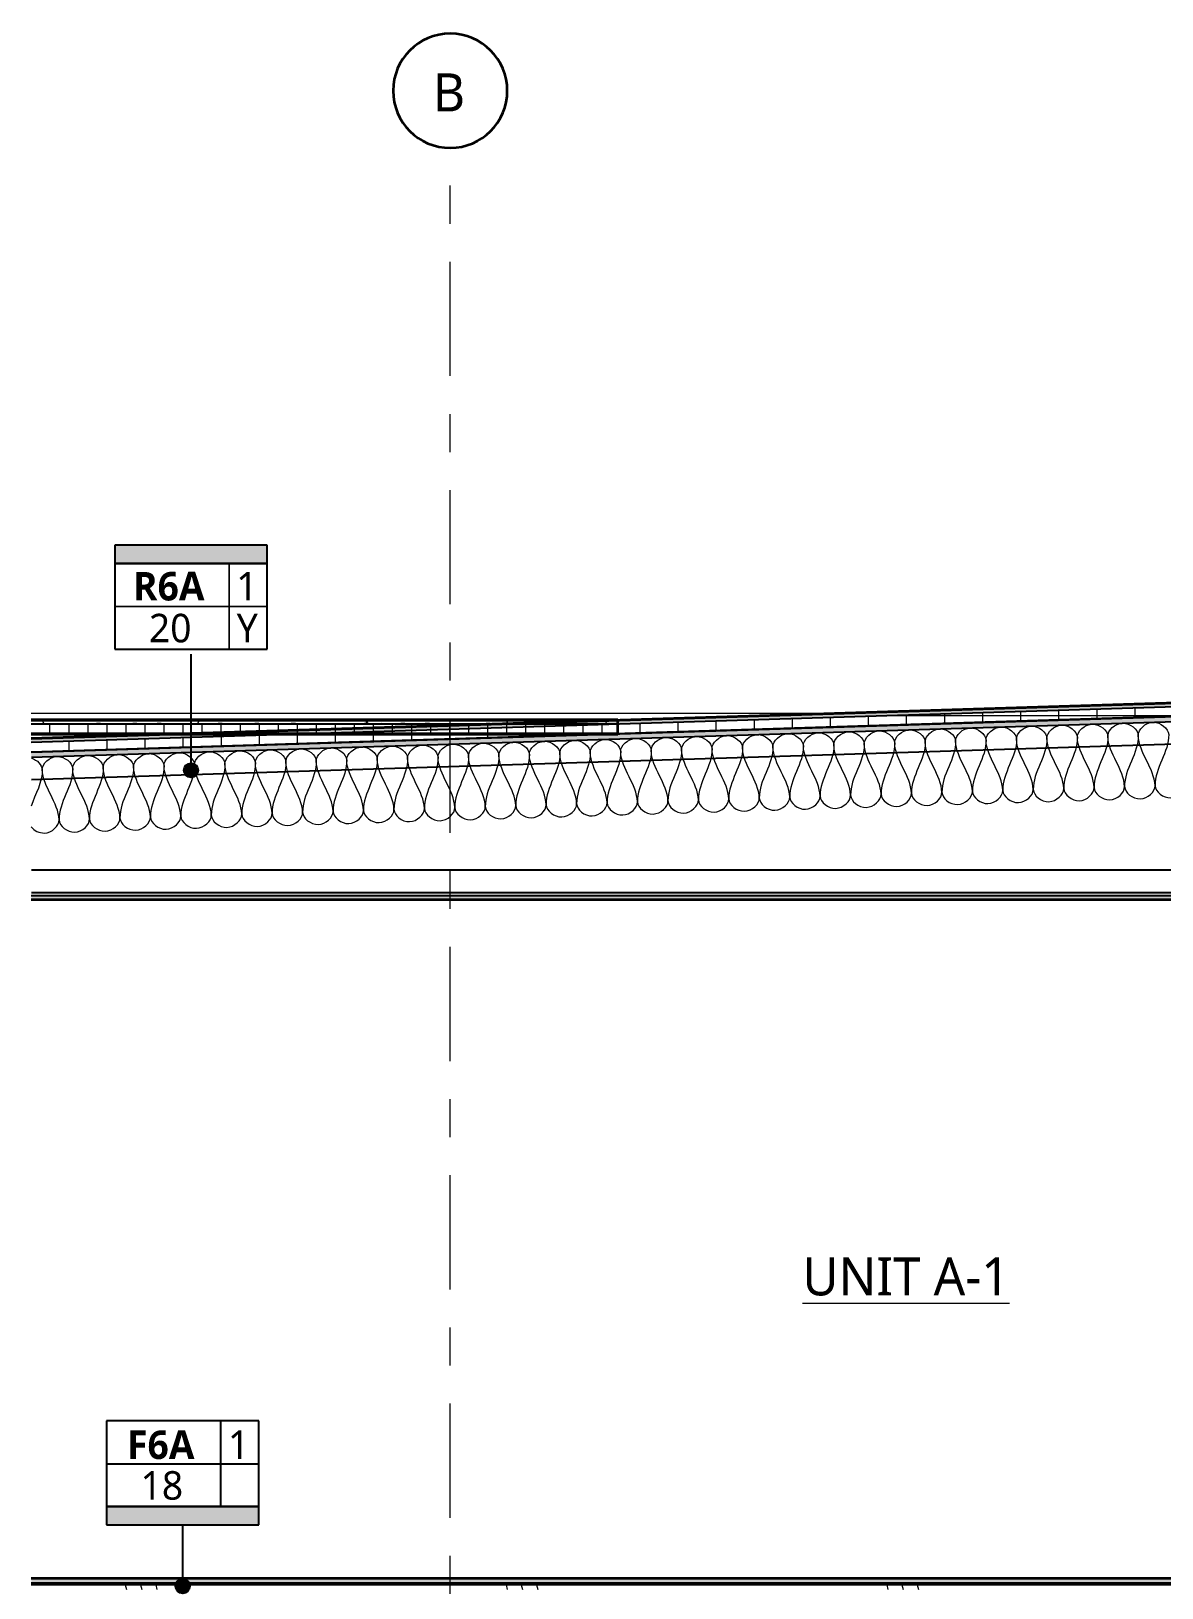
# Model space of a CAD drawing. Header units: inches. Extents: x 6 to 8416, y -388 to 6104.
# Drawn here: x 2720.9 to 2899.1, y 5859 to 6104.4 of the extents above; entities that cross this region are included whole.
import ezdxf

# ---------------------------------------------------------------- set-up
doc = ezdxf.new("R2010")
doc.units = ezdxf.units.IN
doc.header["$MEASUREMENT"] = 0
doc.linetypes.add('Center 3_8_', pattern=[36, 18, -6, 6, -6])
for name, color, linetype, lineweight in [('A-DETL', 90, 'Continuous', 13), ('A-DETL-GENF', 92, 'Continuous', 13), ('A-FLOR', 192, 'Continuous', 18), ('A-FLOR-IDEN', 11, 'Continuous', 25), ('A-FLOR-MCUT', 51, 'Continuous', 25), ('A-FLOR-PATT', 8, 'Continuous', 35), ('A-ROOF', 132, 'Continuous', 18), ('A-ROOF-IDEN', 132, 'Continuous', 25), ('A-ROOF-PATT', 132, 'Continuous', 35), ('A-ROOM', 32, 'Continuous', 13), ('A-ROOM-IDEN', 2, 'Continuous', 35), ('S-GRID', 1, 'Continuous', 13), ('S-GRID-IDEN', 1, 'Continuous', 35)]:
    doc.layers.add(name, color=color, linetype=linetype, lineweight=lineweight)
doc.styles.add('Open Sans_2', font='OpenSans-Regular.ttf', dxfattribs={"height": 6})
doc.styles.add('Open Sans_3', font='OpenSans-Regular.ttf', dxfattribs={"height": 4.5})
doc.styles.add('Open Sans_B', font='OpenSans-Bold.ttf', dxfattribs={"height": 4.5})
pattern_1 = [(0, (2876.843, 3038.5), (0, 6), []), (90, (2876.843, 3038.5), (-6, 4e-16), [])]
pattern_2 = [(0, (2876.843, 3038.5), (7.68, 1.92), [0.6336, -5.126, 0.6336, -5.126, -30.72]), (0, (2876.843, 3038.5), (7.68, 1.92), [-11.52, 0.6336, -10.886, 0.6336, -5.126, -13.44]), (0, (2876.843, 3038.5), (7.68, 1.92), [-28.8, 0.6336, -3.206, 0.6336, -8.966]), (120, (2879.723, 3039.46), (-5.5027688, 5.6910751), [0.6336, -5.126, 0.6336, -5.126, -30.72]), (120, (2879.723, 3039.46), (-5.5027688, 5.6910751), [-11.52, 0.6336, -10.886, 0.6336, -5.126, -13.44]), (120, (2879.723, 3039.46), (-5.5027688, 5.6910751), [-28.8, 0.6336, -3.206, 0.6336, -8.966]), (240, (2880.683, 3043.3), (-2.1772312, -7.6110751), [0.6336, -5.126, 0.6336, -5.126, -30.72]), (240, (2880.683, 3043.3), (-2.1772312, -7.6110751), [-11.52, 0.6336, -10.886, 0.6336, -5.126, -13.44]), (240, (2880.683, 3043.3), (-2.1772312, -7.6110751), [-28.8, 0.6336, -3.206, 0.6336, -8.966])]

# ---------------------------------------------------------------- blocks, each defined once
blk = doc.blocks.new('06 Nominal Cut Lumber-Top-AM - 4_ W-20177404-WALL SECTION - GARAGE')
at = {"layer": 'A-DETL-GENF', "lineweight": 25}
for p, q in [((24.44, 5972.12), (-258.07, 5972.12)), ((-258.07, 5968.62), (24.44, 5968.62))]:
    blk.add_line(p, q, dxfattribs=at)
blk = doc.blocks.new('06 Nominal Cut Lumber-Top-AM - 4_ W-20177361-WALL SECTION - GARAGE')
at = {"layer": 'A-DETL-GENF', "lineweight": 25}
blk.add_line((-258.07, 5986.43), (22.94, 5995.22), dxfattribs=at)
blk = doc.blocks.new('06 Plywood-Roof Sheathing-Section-AM - 3_4_-20177304-WALL SECTION - GARAGE')
at = {"layer": 'A-DETL-GENF'}
h = blk.add_hatch(dxfattribs=at)
h.set_pattern_fill('FP_9', color=256, style=0, pattern_type=2)
h.set_pattern_definition([(1.79, (-262.408, 5989.4), (-0.062473, 1.999024), [2, 0, 0, 0]), (1.79, (-262.408, 5989.4), (-0.062473, 1.999024), [-2, 0, 0, 0, 0]), (285.826, (-261.061, 5989.842), (2.1863683, -5.9346992), [0.412, -7.834]), (285.826, (-261.141, 5989.84), (2.1863683, -5.9346992), [0.412, -7.834]), (285.826, (-261.221, 5989.837), (2.1863683, -5.9346992), [0.412, -7.834]), (285.826, (-262.273, 5990.205), (2.1863683, -5.9346992), [0.412, -7.834]), (285.826, (-262.353, 5990.202), (2.1863683, -5.9346992), [0.412, -7.834]), (285.826, (-262.433, 5990.2), (2.1863683, -5.9346992), [0.412, -7.834]), (285.826, (-261.686, 5990.623), (2.1863683, -5.9346992), [0.412, -7.834]), (285.826, (-261.766, 5990.621), (2.1863683, -5.9346992), [0.412, -7.834]), (285.826, (-261.846, 5990.618), (2.1863683, -5.9346992), [0.412, -7.834]), (285.826, (-261.099, 5991.042), (2.1863683, -5.9346992), [0.412, -7.834]), (285.826, (-261.179, 5991.039), (2.1863683, -5.9346992), [0.412, -7.834]), (285.826, (-261.259, 5991.037), (2.1863683, -5.9346992), [0.412, -7.834]), (285.826, (-262.311, 5991.404), (2.1863683, -5.9346992), [0.412, -7.834]), (285.826, (-262.391, 5991.402), (2.1863683, -5.9346992), [0.412, -7.834]), (285.826, (-262.471, 5991.399), (2.1863683, -5.9346992), [0.412, -7.834]), (1.79, (-262.414, 5989.6), (-0.062473, 1.999024), [2, 0, 0, 0]), (1.79, (-262.414, 5989.6), (-0.062473, 1.999024), [-2, 0, 0, 0, 0]), (1.79, (-262.421, 5989.8), (-0.062473, 1.999024), [2, 0, 0, 0]), (1.79, (-262.421, 5989.8), (-0.062473, 1.999024), [-2, 0, 0, 0, 0]), (1.79, (-262.427, 5990), (-0.062473, 1.999024), [2, 0, 0, 0]), (1.79, (-262.427, 5990), (-0.062473, 1.999024), [-2, 0, 0, 0, 0]), (1.79, (-262.433, 5990.2), (-0.062473, 1.999024), [2, 0, 0, 0]), (1.79, (-262.433, 5990.2), (-0.062473, 1.999024), [-2, 0, 0, 0, 0]), (1.79, (-262.439, 5990.399), (-0.062473, 1.999024), [2, 0, 0, 0]), (1.79, (-262.439, 5990.399), (-0.062473, 1.999024), [-2, 0, 0, 0, 0]), (1.79, (-262.446, 5990.599), (-0.062473, 1.999024), [2, 0, 0, 0]), (1.79, (-262.446, 5990.599), (-0.062473, 1.999024), [-2, 0, 0, 0, 0]), (1.79, (-262.452, 5990.799), (-0.062473, 1.999024), [2, 0, 0, 0]), (1.79, (-262.452, 5990.799), (-0.062473, 1.999024), [-2, 0, 0, 0, 0]), (1.79, (-262.458, 5990.999), (-0.062473, 1.999024), [2, 0, 0, 0]), (1.79, (-262.458, 5990.999), (-0.062473, 1.999024), [-2, 0, 0, 0, 0]), (1.79, (-262.464, 5991.199), (-0.062473, 1.999024), [2, 0, 0, 0]), (1.79, (-262.464, 5991.199), (-0.062473, 1.999024), [-2, 0, 0, 0, 0])])
h.paths.add_polyline_path([(-258.07, 5989.94), (24.44, 5998.76), (24.42, 5999.51), (-258.07, 5990.69)])
at = {"layer": 'A-DETL-GENF', "lineweight": 25}
for p, q in [((24.42, 5999.51), (-258.07, 5990.69)), ((-258.07, 5989.94), (24.44, 5998.76)), ((24.42, 5999.51), (24.44, 5998.76))]:
    blk.add_line(p, q, dxfattribs=at)
blk = doc.blocks.new('Grid - AN Grid Head-AM-799031-WALL SECTION - GARAGE')
at = {"layer": 'S-GRID-IDEN'}
for start, end in [(360, 180), (180, 360)]:
    blk.add_arc((-25.06, 6095.01), 9, start, end, dxfattribs=at)
blk = doc.blocks.new('ASM TAG - Roof-AM - Assembly-1637883-WALL SECTION - GARAGE')
at = {"layer": 'A-ROOF-IDEN', "lineweight": 13}
blk.add_hatch(color=256, dxfattribs=at).paths.add_polyline_path([(-220.91, 6023.4), (-220.91, 6020.48), (-244.91, 6020.48), (-244.91, 6023.4)])
blk.add_hatch(color=256, dxfattribs=at).paths.add_polyline_path([(-220.91, 6023.4), (-220.91, 6020.48), (-244.91, 6020.48), (-244.91, 6023.4)])
at = {"layer": 'A-ROOF-IDEN'}
for p, q in [((-220.91, 6023.4), (-244.91, 6023.4)), ((-244.91, 6023.4), (-244.91, 6020.48)), ((-220.91, 6023.4), (-244.91, 6023.4)), ((-244.91, 6023.4), (-244.91, 6020.48)), ((-220.91, 6020.48), (-220.91, 6023.4)), ((-220.91, 6020.48), (-220.91, 6023.4)), ((-244.91, 6020.48), (-220.91, 6020.48)), ((-244.91, 6020.48), (-220.91, 6020.48)), ((-226.91, 6020.48), (-244.91, 6020.48)), ((-244.91, 6020.48), (-244.91, 6013.73)), ((-244.91, 6020.48), (-244.91, 6006.98)), ((-220.91, 6020.48), (-226.91, 6020.48)), ((-220.91, 6013.73), (-220.91, 6020.48)), ((-220.91, 6006.98), (-220.91, 6020.48)), ((-244.91, 6013.73), (-244.91, 6006.98)), ((-220.91, 6006.98), (-220.91, 6013.73)), ((-244.91, 6006.98), (-226.91, 6006.98)), ((-244.91, 6006.98), (-220.91, 6006.98)), ((-226.91, 6006.98), (-220.91, 6006.98))]:
    blk.add_line(p, q, dxfattribs=at)
at = {"layer": 'A-ROOF-IDEN', "lineweight": 13}
for p, q in [((-226.91, 6013.73), (-226.91, 6020.48)), ((-226.91, 6020.48), (-226.91, 6013.73)), ((-226.91, 6006.98), (-226.91, 6020.48)), ((-244.91, 6013.73), (-226.91, 6013.73)), ((-226.91, 6013.73), (-244.91, 6013.73)), ((-244.91, 6013.73), (-220.91, 6013.73)), ((-226.91, 6006.98), (-226.91, 6013.73)), ((-226.91, 6013.73), (-220.91, 6013.73)), ((-220.91, 6013.73), (-226.91, 6013.73)), ((-226.91, 6013.73), (-226.91, 6006.98))]:
    blk.add_line(p, q, dxfattribs=at)
blk = doc.blocks.new('ASM TAG - Floor-AM - Assembly-1637575-WALL SECTION - GARAGE')
at = {"layer": 'A-FLOR-IDEN', "lineweight": 13}
blk.add_hatch(color=256, dxfattribs=at).paths.add_polyline_path([(-222.22, 5871.83), (-222.22, 5868.92), (-246.22, 5868.92), (-246.22, 5871.83)])
at = {"layer": 'A-FLOR-IDEN'}
for p, q in [((-228.22, 5885.33), (-246.22, 5885.33)), ((-246.22, 5885.33), (-246.22, 5878.58)), ((-246.22, 5885.33), (-246.22, 5871.83)), ((-222.22, 5885.33), (-246.22, 5885.33)), ((-222.22, 5885.33), (-228.22, 5885.33)), ((-228.22, 5871.83), (-228.22, 5885.33)), ((-222.22, 5878.58), (-222.22, 5885.33)), ((-222.22, 5871.83), (-222.22, 5885.33)), ((-246.22, 5878.58), (-246.22, 5871.83)), ((-246.22, 5878.58), (-222.22, 5878.58)), ((-222.22, 5871.83), (-222.22, 5878.58)), ((-222.22, 5871.83), (-246.22, 5871.83)), ((-246.22, 5871.83), (-246.22, 5868.92)), ((-246.22, 5871.83), (-228.22, 5871.83)), ((-246.22, 5871.83), (-222.22, 5871.83)), ((-228.22, 5871.83), (-222.22, 5871.83)), ((-222.22, 5868.92), (-222.22, 5871.83)), ((-246.22, 5868.92), (-222.22, 5868.92))]:
    blk.add_line(p, q, dxfattribs=at)
at = {"layer": 'A-FLOR-IDEN', "lineweight": 13}
for p, q in [((-228.22, 5878.58), (-228.22, 5885.33)), ((-228.22, 5885.33), (-228.22, 5878.58)), ((-246.22, 5878.58), (-228.22, 5878.58)), ((-228.22, 5878.58), (-246.22, 5878.58)), ((-228.22, 5871.83), (-228.22, 5878.58)), ((-228.22, 5878.58), (-222.22, 5878.58)), ((-222.22, 5878.58), (-228.22, 5878.58)), ((-228.22, 5878.58), (-228.22, 5871.83))]:
    blk.add_line(p, q, dxfattribs=at)

msp = doc.modelspace()

# ---------------------------------------------------------------- hatches: boundary and pattern name
at = {"layer": 'A-FLOR-IDEN'}
h = msp.add_hatch(color=256, dxfattribs=at)
edge = h.paths.add_edge_path()
edge.add_arc((2744.75514259, 5859.26562966), 1.125, 0, 360)
at = {"layer": 'A-FLOR-PATT', "lineweight": 13}
h = msp.add_hatch(dxfattribs=at)
h.set_pattern_fill('FP_35', color=256, style=0, pattern_type=2)
h.set_pattern_definition([(50, (2876.843, 3038.5), (6.885997, -0.602097), [0.72, -7.92]), (355, (2876.843, 3038.5), (-1.331756, 7.220547), [0.576, -6.336]), (100.451, (2877.417, 3038.45), (5.553629, 6.618191), [0.61191, -6.731]), (46.184, (2876.843, 3040.42), (10.245642, -1.588925), [1.08, -11.88]), (96.636, (2877.697, 3040.288), (8.97244, 9.35152), [0.91786, -10.096]), (351.184, (2876.843, 3040.42), (8.9732, 9.35123), [0.864, -9.504]), (21, (2877.803, 3039.94), (5.730726, -3.865003), [0.72, -7.92]), (326, (2877.803, 3039.94), (2.33581, 6.96088), [0.576, -6.336]), (71.451, (2878.281, 3039.618), (8.065876, 3.095948), [0.61191, -6.731]), (37.5, (2876.843, 3038.5), (0.116866, 3.1954784), [0.06336, -6.196, 0.06336, -6.369, -6.36]), (37.5, (2876.843, 3038.5), (0.116866, 3.1954784), [-12.691, 0.06336, -6.297]), (7.5, (2876.843, 3038.5), (2.52543, 3.7860247), [0.06336, -3.604, 0.06336, -6.052, -2.424]), (7.5, (2876.843, 3038.5), (2.52543, 3.7860247), [-9.782, 0.06336, -2.361]), (327.5, (2874.703, 3038.5), (5.1243685, -0.2161763), [0.06336, -2.337, 0.06336, -7.425, -9.936]), (327.5, (2874.703, 3038.5), (5.1243685, -0.2161763), [-9.888, 0.06336, -9.873]), (317.5, (2873.743, 3038.5), (5.598326, 0.96141), [0.06336, -3.057, 0.06336, -4.909, -7.056]), (317.5, (2873.743, 3038.5), (5.598326, 0.96141), [-8.093, 0.06336, -6.993])])
h.paths.add_polyline_path([(2964.04621903, 5859.75), (3003.41421903, 5859.75), (3003.41421903, 5860.5), (2720.90221903, 5860.5), (2720.90221903, 5859.75), (2882.99821903, 5859.75)])
h = msp.add_hatch(dxfattribs=at)
h.set_pattern_fill('FP_36', color=256, style=0, pattern_type=2)
h.set_pattern_definition(pattern_1)
h.paths.add_polyline_path([(2964.04621903, 5859.5), (3003.41421903, 5859.5), (3003.41421903, 5859.75), (2720.90221903, 5859.75), (2720.90221903, 5859.5), (2882.99821903, 5859.5)])
h = msp.add_hatch(dxfattribs=at)
h.set_pattern_fill('FP_37', color=256, style=0, pattern_type=2)
h.set_pattern_definition([(0, (2876.84, 3038.5), (0, 60), [60, 0, 0, 0]), (284.036, (2917.643, 3050.5), (59.99915, -180.000494), [12.369, -235.017]), (284.036, (2915.243, 3050.5), (59.99915, -180.000494), [12.369, -235.017]), (284.036, (2912.843, 3050.5), (59.99915, -180.000494), [12.369, -235.017]), (284.036, (2881.643, 3062.5), (59.99915, -180.000494), [12.369, -235.017]), (284.036, (2879.243, 3062.5), (59.99915, -180.000494), [12.369, -235.017]), (284.036, (2876.843, 3062.5), (59.99915, -180.000494), [12.369, -235.017]), (284.036, (2899.643, 3074.5), (59.99915, -180.000494), [12.369, -235.017]), (284.036, (2897.243, 3074.5), (59.99915, -180.000494), [12.369, -235.017]), (284.036, (2894.843, 3074.5), (59.99915, -180.000494), [12.369, -235.017]), (284.036, (2917.643, 3086.5), (59.99915, -180.000494), [12.369, -235.017]), (284.036, (2915.243, 3086.5), (59.99915, -180.000494), [12.369, -235.017]), (284.036, (2912.843, 3086.5), (59.99915, -180.000494), [12.369, -235.017]), (284.036, (2881.643, 3098.5), (59.99915, -180.000494), [12.369, -235.017]), (284.036, (2879.243, 3098.5), (59.99915, -180.000494), [12.369, -235.017]), (284.036, (2876.843, 3098.5), (59.99915, -180.000494), [12.369, -235.017]), (0, (2876.84, 3044.5), (0, 60), [60, 0, 0, 0]), (0, (2876.84, 3050.5), (0, 60), [60, 0, 0, 0]), (0, (2876.84, 3056.5), (0, 60), [60, 0, 0, 0]), (0, (2876.84, 3062.5), (0, 60), [60, 0, 0, 0]), (0, (2876.84, 3068.5), (0, 60), [60, 0, 0, 0]), (0, (2876.84, 3074.5), (0, 60), [60, 0, 0, 0]), (0, (2876.84, 3080.5), (0, 60), [60, 0, 0, 0]), (0, (2876.84, 3086.5), (0, 60), [60, 0, 0, 0]), (0, (2876.84, 3092.5), (0, 60), [60, 0, 0, 0])])
h.paths.add_polyline_path([(3008.91421903, 5858.75), (3008.91421903, 5859.5), (2720.90221903, 5859.5), (2720.90221903, 5858.75), (3004.57021903, 5858.75)])
at = {"layer": 'A-ROOF-IDEN'}
h = msp.add_hatch(color=256, dxfattribs=at)
edge = h.paths.add_edge_path()
edge.add_arc((2746.06764259, 5987.89421672), 1.125, 0, 360)
at = {"layer": 'A-ROOF-PATT'}
for points in [[(2720.90221903, 5992.77104835), (3002.16421903, 6001.56048585), (3002.16421903, 6001.68554687), (2720.90221903, 5992.89182059)], [(2720.90221903, 5995.71747929), (2813.34036138, 5995.71747929), (2813.34036138, 5995.84254031), (2720.90221903, 5995.84254031)]]:
    msp.add_hatch(color=256, dxfattribs=at).paths.add_polyline_path(points)
at = {"layer": 'A-ROOF-PATT', "lineweight": 13}
h = msp.add_hatch(dxfattribs=at)
h.set_pattern_fill('FP_39', color=256, style=0, pattern_type=2)
h.set_pattern_definition(pattern_2)
h.paths.add_polyline_path([(2720.90221903, 5992.27080427), (3002.78921903, 6001.07977302), (3002.78921903, 6001.5800171), (2720.90221903, 5992.77104835), (2720.90221903, 5992.28795943)])
h = msp.add_hatch(dxfattribs=at)
h.set_pattern_fill('FP_36', color=256, style=0, pattern_type=2)
h.set_pattern_definition(pattern_1)
h.paths.add_polyline_path([(2720.90221903, 5990.77007203), (3003.41421903, 5999.59857203), (3003.41421903, 6001.09930427), (2720.90221903, 5992.27080427), (2720.90221903, 5990.82142728)])
h = msp.add_hatch(dxfattribs=at)
h.set_pattern_fill('FP_39', color=256, style=0, pattern_type=2)
h.set_pattern_definition(pattern_2)
h.paths.add_polyline_path([(2813.34036138, 5995.21723521), (2813.34036138, 5995.71747929), (2720.90221903, 5995.71747929), (2720.90221903, 5995.21723521)])
h = msp.add_hatch(dxfattribs=at)
h.set_pattern_fill('FP_40', color=256, style=0, pattern_type=2)
h.set_pattern_definition([(0, (2876.843, 3038.5), (0, 3), []), (90, (2876.843, 3038.5), (-3, 2e-16), [])])
h.paths.add_polyline_path([(2720.90221903, 5993.71650297), (2813.34036138, 5993.71650297), (2813.34036138, 5995.21723521), (2720.90221903, 5995.21723521)])
h = msp.add_hatch(dxfattribs=at)
h.set_pattern_fill('FP_39', color=256, style=0, pattern_type=2)
h.set_pattern_definition(pattern_2)
h.paths.add_polyline_path([(2964.04621903, 5967.5), (3002.16421903, 5967.5), (3002.16421903, 5968.125), (2720.90221903, 5968.125), (2720.90221903, 5967.5), (2882.99821903, 5967.5)])

# ---------------------------------------------------------------- linework, layer by layer
at = {"layer": 'A-DETL'}
for points in [[(2885.74665987, 5993.08607297), (2885.71721146, 5994.02842199), (2888.04999825, 5996.21673565), (2890.51486943, 5994.1783488), (2890.54431784, 5993.23599978)], [(2890.54431784, 5993.23599978), (2890.51486943, 5994.1783488), (2892.84765622, 5996.36666246), (2895.31252739, 5994.32827561), (2895.3419758, 5993.38592659)], [(2895.3419758, 5993.38592659), (2895.31252739, 5994.32827561), (2897.64531418, 5996.51658928), (2900.11018536, 5994.47820242), (2900.13963377, 5993.5358534)], [(2808.98413243, 5990.68724398), (2808.95468402, 5991.62959301), (2811.28747081, 5993.81790667), (2813.75234199, 5991.77951982), (2813.78179039, 5990.83717079)], [(2813.78179039, 5990.83717079), (2813.75234199, 5991.77951982), (2816.08512877, 5993.96783348), (2818.54999995, 5991.92944663), (2818.57944836, 5990.98709761)], [(2818.57944836, 5990.98709761), (2818.54999995, 5991.92944663), (2820.88278674, 5994.11776029), (2823.34765792, 5992.07937344), (2823.37710632, 5991.13702442)], [(2823.37710632, 5991.13702442), (2823.34765792, 5992.07937344), (2825.6804447, 5994.26768711), (2828.14531588, 5992.22930025), (2828.17476429, 5991.28695123)], [(2828.17476429, 5991.28695123), (2828.14531588, 5992.22930025), (2830.47810267, 5994.41761392), (2832.94297385, 5992.37922706), (2832.97242225, 5991.43687804)], [(2832.97242225, 5991.43687804), (2832.94297385, 5992.37922706), (2835.27576063, 5994.56754073), (2837.74063181, 5992.52915387), (2837.77008022, 5991.58680485)], [(2837.77008022, 5991.58680485), (2837.74063181, 5992.52915387), (2840.0734186, 5994.71746754), (2842.53828978, 5992.67908069), (2842.56773818, 5991.73673166)], [(2842.56773818, 5991.73673166), (2842.53828978, 5992.67908069), (2844.87107656, 5994.86739435), (2847.33594774, 5992.8290075), (2847.36539615, 5991.88665847)], [(2847.36539615, 5991.88665847), (2847.33594774, 5992.8290075), (2849.66873453, 5995.01732116), (2852.13360571, 5992.97893431), (2852.16305411, 5992.03658529)], [(2852.16305411, 5992.03658529), (2852.13360571, 5992.97893431), (2854.46639249, 5995.16724797), (2856.93126367, 5993.12886112), (2856.96071208, 5992.1865121)], [(2856.96071208, 5992.1865121), (2856.93126367, 5993.12886112), (2859.26405046, 5995.31717478), (2861.72892164, 5993.27878793), (2861.75837005, 5992.33643891)], [(2861.75837005, 5992.33643891), (2861.72892164, 5993.27878793), (2864.06170843, 5995.4671016), (2866.5265796, 5993.42871474), (2866.55602801, 5992.48636572)], [(2866.55602801, 5992.48636572), (2866.5265796, 5993.42871474), (2868.85936639, 5995.61702841), (2871.32423757, 5993.57864155), (2871.35368598, 5992.63629253)], [(2871.35368598, 5992.63629253), (2871.32423757, 5993.57864155), (2873.65702436, 5995.76695522), (2876.12189553, 5993.72856837), (2876.15134394, 5992.78621934)], [(2876.15134394, 5992.78621934), (2876.23720006, 5990.03882343), (2873.91653685, 5987.46255524), (2874.00239298, 5984.71515933)], [(2876.15134394, 5992.78621934), (2876.12189553, 5993.72856837), (2878.45468232, 5995.91688203), (2880.9195535, 5993.87849518), (2880.94900191, 5992.93614615)], [(2878.80005094, 5984.86508614), (2878.71419482, 5987.61248205), (2876.23720006, 5990.03882343), (2876.15134394, 5992.78621934)], [(2880.94900191, 5992.93614615), (2881.03485803, 5990.18875025), (2878.71419482, 5987.61248205), (2878.80005094, 5984.86508614)], [(2880.94900191, 5992.93614615), (2880.9195535, 5993.87849518), (2883.25234029, 5996.06680884), (2885.71721146, 5994.02842199), (2885.74665987, 5993.08607297)], [(2883.59770891, 5985.01501295), (2883.51185279, 5987.76240886), (2881.03485803, 5990.18875025), (2880.94900191, 5992.93614615)], [(2885.74665987, 5993.08607297), (2885.83251599, 5990.33867706), (2883.51185279, 5987.76240886), (2883.59770891, 5985.01501295)], [(2888.39536687, 5985.16493976), (2888.30951075, 5987.91233567), (2885.83251599, 5990.33867706), (2885.74665987, 5993.08607297)], [(2890.54431784, 5993.23599978), (2890.63017396, 5990.48860387), (2888.30951075, 5987.91233567), (2888.39536687, 5985.16493976)], [(2893.19302484, 5985.31486657), (2893.10716872, 5988.06226248), (2890.63017396, 5990.48860387), (2890.54431784, 5993.23599978)], [(2895.3419758, 5993.38592659), (2895.42783192, 5990.63853068), (2893.10716872, 5988.06226248), (2893.19302484, 5985.31486657)], [(2897.9906828, 5985.46479339), (2897.90482668, 5988.21218929), (2895.42783192, 5990.63853068), (2895.3419758, 5993.38592659)], [(2900.13963377, 5993.5358534), (2900.22548989, 5990.78845749), (2897.90482668, 5988.21218929), (2897.9906828, 5985.46479339)], [(2727.42394702, 5988.13848819), (2727.39449861, 5989.08083721), (2729.7272854, 5991.26915088), (2732.19215658, 5989.23076402), (2732.22160498, 5988.288415)], [(2732.22160498, 5988.288415), (2732.19215658, 5989.23076402), (2734.52494336, 5991.41907769), (2736.98981454, 5989.38069083), (2737.01926295, 5988.43834181)], [(2737.01926295, 5988.43834181), (2736.98981454, 5989.38069083), (2739.32260133, 5991.5690045), (2741.78747251, 5989.53061765), (2741.81692091, 5988.58826862)], [(2741.81692091, 5988.58826862), (2741.78747251, 5989.53061765), (2744.12025929, 5991.71893131), (2746.58513047, 5989.68054446), (2746.61457888, 5988.73819543)], [(2746.61457888, 5988.73819543), (2746.58513047, 5989.68054446), (2748.91791726, 5991.86885812), (2751.38278844, 5989.83047127), (2751.41223684, 5988.88812225)], [(2751.41223684, 5988.88812225), (2751.38278844, 5989.83047127), (2753.71557523, 5992.01878493), (2756.1804464, 5989.98039808), (2756.20989481, 5989.03804906)], [(2756.20989481, 5989.03804906), (2756.1804464, 5989.98039808), (2758.51323319, 5992.16871175), (2760.97810437, 5990.13032489), (2761.00755278, 5989.18797587)], [(2761.00755278, 5989.18797587), (2760.97810437, 5990.13032489), (2763.31089116, 5992.31863856), (2765.77576233, 5990.2802517), (2765.80521074, 5989.33790268)], [(2765.80521074, 5989.33790268), (2765.77576233, 5990.2802517), (2768.10854912, 5992.46856537), (2770.5734203, 5990.43017851), (2770.60286871, 5989.48782949)], [(2770.60286871, 5989.48782949), (2770.5734203, 5990.43017851), (2772.90620709, 5992.61849218), (2775.37107826, 5990.58010533), (2775.40052667, 5989.6377563)], [(2775.40052667, 5989.6377563), (2775.37107826, 5990.58010533), (2777.70386505, 5992.76841899), (2780.16873623, 5990.73003214), (2780.19818464, 5989.78768311)], [(2780.19818464, 5989.78768311), (2780.16873623, 5990.73003214), (2782.50152302, 5992.9183458), (2784.96639419, 5990.87995895), (2784.9958426, 5989.93760993)], [(2784.9958426, 5989.93760993), (2784.96639419, 5990.87995895), (2787.29918098, 5993.06827261), (2789.76405216, 5991.02988576), (2789.79350057, 5990.08753674)], [(2789.79350057, 5990.08753674), (2789.76405216, 5991.02988576), (2792.09683895, 5993.21819943), (2794.56171013, 5991.17981257), (2794.59115853, 5990.23746355)], [(2794.59115853, 5990.23746355), (2794.67701465, 5987.49006764), (2792.35635145, 5984.91379944), (2792.44220757, 5982.16640353)], [(2794.59115853, 5990.23746355), (2794.56171013, 5991.17981257), (2796.89449691, 5993.36812624), (2799.35936809, 5991.32973938), (2799.3888165, 5990.38739036)], [(2797.23986553, 5982.31633035), (2797.15400941, 5985.06372626), (2794.67701465, 5987.49006764), (2794.59115853, 5990.23746355)], [(2799.3888165, 5990.38739036), (2799.47467262, 5987.63999445), (2797.15400941, 5985.06372626), (2797.23986553, 5982.31633035)], [(2799.3888165, 5990.38739036), (2799.35936809, 5991.32973938), (2801.69215488, 5993.51805305), (2804.15702606, 5991.47966619), (2804.18647446, 5990.53731717)], [(2802.0375235, 5982.46625716), (2801.95166738, 5985.21365307), (2799.47467262, 5987.63999445), (2799.3888165, 5990.38739036)], [(2804.18647446, 5990.53731717), (2804.27233058, 5987.78992126), (2801.95166738, 5985.21365307), (2802.0375235, 5982.46625716)], [(2804.18647446, 5990.53731717), (2804.15702606, 5991.47966619), (2806.48981284, 5993.66797986), (2808.95468402, 5991.62959301), (2808.98413243, 5990.68724398)], [(2806.83518146, 5982.61618397), (2806.74932534, 5985.36357988), (2804.27233058, 5987.78992126), (2804.18647446, 5990.53731717)], [(2808.98413243, 5990.68724398), (2809.06998855, 5987.93984807), (2806.74932534, 5985.36357988), (2806.83518146, 5982.61618397)], [(2811.63283943, 5982.76611078), (2811.54698331, 5985.51350669), (2809.06998855, 5987.93984807), (2808.98413243, 5990.68724398)], [(2813.78179039, 5990.83717079), (2813.86764651, 5988.08977489), (2811.54698331, 5985.51350669), (2811.63283943, 5982.76611078)], [(2816.43049739, 5982.91603759), (2816.34464127, 5985.6634335), (2813.86764651, 5988.08977489), (2813.78179039, 5990.83717079)], [(2818.57944836, 5990.98709761), (2818.66530448, 5988.2397017), (2816.34464127, 5985.6634335), (2816.43049739, 5982.91603759)], [(2821.22815536, 5983.0659644), (2821.14229924, 5985.81336031), (2818.66530448, 5988.2397017), (2818.57944836, 5990.98709761)], [(2823.37710632, 5991.13702442), (2823.46296245, 5988.38962851), (2821.14229924, 5985.81336031), (2821.22815536, 5983.0659644)], [(2826.02581332, 5983.21589121), (2825.9399572, 5985.96328712), (2823.46296245, 5988.38962851), (2823.37710632, 5991.13702442)], [(2828.17476429, 5991.28695123), (2828.26062041, 5988.53955532), (2825.9399572, 5985.96328712), (2826.02581332, 5983.21589121)], [(2830.82347129, 5983.36581803), (2830.73761517, 5986.11321394), (2828.26062041, 5988.53955532), (2828.17476429, 5991.28695123)], [(2832.97242225, 5991.43687804), (2833.05827838, 5988.68948213), (2830.73761517, 5986.11321394), (2830.82347129, 5983.36581803)], [(2835.62112926, 5983.51574484), (2835.53527313, 5986.26314075), (2833.05827838, 5988.68948213), (2832.97242225, 5991.43687804)], [(2837.77008022, 5991.58680485), (2837.85593634, 5988.83940894), (2835.53527313, 5986.26314075), (2835.62112926, 5983.51574484)], [(2840.41878722, 5983.66567165), (2840.3329311, 5986.41306756), (2837.85593634, 5988.83940894), (2837.77008022, 5991.58680485)], [(2842.56773818, 5991.73673166), (2842.65359431, 5988.98933575), (2840.3329311, 5986.41306756), (2840.41878722, 5983.66567165)], [(2845.21644519, 5983.81559846), (2845.13058906, 5986.56299437), (2842.65359431, 5988.98933575), (2842.56773818, 5991.73673166)], [(2847.36539615, 5991.88665847), (2847.45125227, 5989.13926257), (2845.13058906, 5986.56299437), (2845.21644519, 5983.81559846)], [(2850.01410315, 5983.96552527), (2849.92824703, 5986.71292118), (2847.45125227, 5989.13926257), (2847.36539615, 5991.88665847)], [(2852.16305411, 5992.03658529), (2852.24891024, 5989.28918938), (2849.92824703, 5986.71292118), (2850.01410315, 5983.96552527)], [(2854.81176112, 5984.11545208), (2854.72590499, 5986.86284799), (2852.24891024, 5989.28918938), (2852.16305411, 5992.03658529)], [(2856.96071208, 5992.1865121), (2857.0465682, 5989.43911619), (2854.72590499, 5986.86284799), (2854.81176112, 5984.11545208)], [(2859.60941908, 5984.26537889), (2859.52356296, 5987.0127748), (2857.0465682, 5989.43911619), (2856.96071208, 5992.1865121)], [(2861.75837005, 5992.33643891), (2861.84422617, 5989.589043), (2859.52356296, 5987.0127748), (2859.60941908, 5984.26537889)], [(2864.40707705, 5984.41530571), (2864.32122092, 5987.16270161), (2861.84422617, 5989.589043), (2861.75837005, 5992.33643891)], [(2866.55602801, 5992.48636572), (2866.64188413, 5989.73896981), (2864.32122092, 5987.16270161), (2864.40707705, 5984.41530571)], [(2869.20473501, 5984.56523252), (2869.11887889, 5987.31262843), (2866.64188413, 5989.73896981), (2866.55602801, 5992.48636572)], [(2871.35368598, 5992.63629253), (2871.4395421, 5989.88889662), (2869.11887889, 5987.31262843), (2869.20473501, 5984.56523252)], [(2874.00239298, 5984.71515933), (2873.91653685, 5987.46255524), (2871.4395421, 5989.88889662), (2871.35368598, 5992.63629253)], [(2722.62628905, 5987.98856138), (2722.68785369, 5986.01849291), (2721.51202007, 5984.13641589), (2720.87338449, 5982.21613869)], [(2720.91500216, 5989.80648605), (2721.82979826, 5989.52458973), (2722.60303717, 5988.73262172), (2722.62628905, 5987.98856138)], [(2722.62628905, 5987.98856138), (2722.59684065, 5988.9309104), (2724.92962743, 5991.11922407), (2727.39449861, 5989.08083721), (2727.42394702, 5988.13848819)], [(2725.27499606, 5980.06742817), (2725.18913993, 5982.81482408), (2722.71214518, 5985.24116547), (2722.62628905, 5987.98856138)], [(2727.42394702, 5988.13848819), (2727.50980314, 5985.39109228), (2725.18913993, 5982.81482408), (2725.27499606, 5980.06742817)], [(2730.07265402, 5980.21735499), (2729.9867979, 5982.9647509), (2727.50980314, 5985.39109228), (2727.42394702, 5988.13848819)], [(2732.22160498, 5988.288415), (2732.30746111, 5985.54101909), (2729.9867979, 5982.9647509), (2730.07265402, 5980.21735499)], [(2734.87031199, 5980.3672818), (2734.78445586, 5983.11467771), (2732.30746111, 5985.54101909), (2732.22160498, 5988.288415)], [(2737.01926295, 5988.43834181), (2737.10511907, 5985.6909459), (2734.78445586, 5983.11467771), (2734.87031199, 5980.3672818)], [(2739.66796995, 5980.51720861), (2739.58211383, 5983.26460452), (2737.10511907, 5985.6909459), (2737.01926295, 5988.43834181)], [(2741.81692091, 5988.58826862), (2741.90277704, 5985.84087271), (2739.58211383, 5983.26460452), (2739.66796995, 5980.51720861)], [(2744.46562792, 5980.66713542), (2744.37977179, 5983.41453133), (2741.90277704, 5985.84087271), (2741.81692091, 5988.58826862)], [(2746.61457888, 5988.73819543), (2746.700435, 5985.99079953), (2744.37977179, 5983.41453133), (2744.46562792, 5980.66713542)], [(2749.26328588, 5980.81706223), (2749.17742976, 5983.56445814), (2746.700435, 5985.99079953), (2746.61457888, 5988.73819543)], [(2751.41223684, 5988.88812225), (2751.49809297, 5986.14072634), (2749.17742976, 5983.56445814), (2749.26328588, 5980.81706223)], [(2754.06094385, 5980.96698904), (2753.97508772, 5983.71438495), (2751.49809297, 5986.14072634), (2751.41223684, 5988.88812225)], [(2756.20989481, 5989.03804906), (2756.29575093, 5986.29065315), (2753.97508772, 5983.71438495), (2754.06094385, 5980.96698904)], [(2758.85860181, 5981.11691585), (2758.77274569, 5983.86431176), (2756.29575093, 5986.29065315), (2756.20989481, 5989.03804906)], [(2761.00755278, 5989.18797587), (2761.0934089, 5986.44057996), (2758.77274569, 5983.86431176), (2758.85860181, 5981.11691585)], [(2763.65625978, 5981.26684267), (2763.57040365, 5984.01423858), (2761.0934089, 5986.44057996), (2761.00755278, 5989.18797587)], [(2765.80521074, 5989.33790268), (2765.89106686, 5986.59050677), (2763.57040365, 5984.01423858), (2763.65625978, 5981.26684267)], [(2768.45391774, 5981.41676948), (2768.36806162, 5984.16416539), (2765.89106686, 5986.59050677), (2765.80521074, 5989.33790268)], [(2770.60286871, 5989.48782949), (2770.68872483, 5986.74043358), (2768.36806162, 5984.16416539), (2768.45391774, 5981.41676948)], [(2773.25157571, 5981.56669629), (2773.16571959, 5984.3140922), (2770.68872483, 5986.74043358), (2770.60286871, 5989.48782949)], [(2775.40052667, 5989.6377563), (2775.48638279, 5986.89036039), (2773.16571959, 5984.3140922), (2773.25157571, 5981.56669629)], [(2778.04923367, 5981.7166231), (2777.96337755, 5984.46401901), (2775.48638279, 5986.89036039), (2775.40052667, 5989.6377563)], [(2780.19818464, 5989.78768311), (2780.28404076, 5987.04028721), (2777.96337755, 5984.46401901), (2778.04923367, 5981.7166231)], [(2782.84689164, 5981.86654991), (2782.76103552, 5984.61394582), (2780.28404076, 5987.04028721), (2780.19818464, 5989.78768311)], [(2784.9958426, 5989.93760993), (2785.08169872, 5987.19021402), (2782.76103552, 5984.61394582), (2782.84689164, 5981.86654991)], [(2787.6445496, 5982.01647672), (2787.55869348, 5984.76387263), (2785.08169872, 5987.19021402), (2784.9958426, 5989.93760993)], [(2789.79350057, 5990.08753674), (2789.87935669, 5987.34014083), (2787.55869348, 5984.76387263), (2787.6445496, 5982.01647672)], [(2792.44220757, 5982.16640353), (2792.35635145, 5984.91379944), (2789.87935669, 5987.34014083), (2789.79350057, 5990.08753674)], [(2888.39536687, 5985.16493976), (2888.42481528, 5984.22259074), (2890.88968646, 5982.18420389), (2893.22247324, 5984.37251755), (2893.19302484, 5985.31486657)], [(2893.19302484, 5985.31486657), (2893.22247324, 5984.37251755), (2895.68734442, 5982.3341307), (2898.02013121, 5984.52244436), (2897.9906828, 5985.46479339)], [(2897.9906828, 5985.46479339), (2898.02013121, 5984.52244436), (2900.48500239, 5982.48405751), (2902.81778918, 5984.67237117), (2902.78834077, 5985.6147202)], [(2811.63283943, 5982.76611078), (2811.66228784, 5981.82376176), (2814.12715901, 5979.7853749), (2816.4599458, 5981.97368857), (2816.43049739, 5982.91603759)], [(2816.43049739, 5982.91603759), (2816.4599458, 5981.97368857), (2818.92481698, 5979.93530172), (2821.25760377, 5982.12361538), (2821.22815536, 5983.0659644)], [(2821.22815536, 5983.0659644), (2821.25760377, 5982.12361538), (2823.72247494, 5980.08522853), (2826.05526173, 5982.27354219), (2826.02581332, 5983.21589121)], [(2826.02581332, 5983.21589121), (2826.05526173, 5982.27354219), (2828.52013291, 5980.23515534), (2830.8529197, 5982.423469), (2830.82347129, 5983.36581803)], [(2830.82347129, 5983.36581803), (2830.8529197, 5982.423469), (2833.31779088, 5980.38508215), (2835.65057766, 5982.57339581), (2835.62112926, 5983.51574484)], [(2835.62112926, 5983.51574484), (2835.65057766, 5982.57339581), (2838.11544884, 5980.53500896), (2840.44823563, 5982.72332263), (2840.41878722, 5983.66567165)], [(2840.41878722, 5983.66567165), (2840.44823563, 5982.72332263), (2842.91310681, 5980.68493577), (2845.24589359, 5982.87324944), (2845.21644519, 5983.81559846)], [(2845.21644519, 5983.81559846), (2845.24589359, 5982.87324944), (2847.71076477, 5980.83486258), (2850.04355156, 5983.02317625), (2850.01410315, 5983.96552527)], [(2850.01410315, 5983.96552527), (2850.04355156, 5983.02317625), (2852.50842274, 5980.9847894), (2854.84120952, 5983.17310306), (2854.81176112, 5984.11545208)], [(2854.81176112, 5984.11545208), (2854.84120952, 5983.17310306), (2857.3060807, 5981.13471621), (2859.63886749, 5983.32302987), (2859.60941908, 5984.26537889)], [(2859.60941908, 5984.26537889), (2859.63886749, 5983.32302987), (2862.10373867, 5981.28464302), (2864.43652545, 5983.47295668), (2864.40707705, 5984.41530571)], [(2864.40707705, 5984.41530571), (2864.43652545, 5983.47295668), (2866.90139663, 5981.43456983), (2869.23418342, 5983.62288349), (2869.20473501, 5984.56523252)], [(2869.20473501, 5984.56523252), (2869.23418342, 5983.62288349), (2871.6990546, 5981.58449664), (2874.03184138, 5983.77281031), (2874.00239298, 5984.71515933)], [(2874.00239298, 5984.71515933), (2874.03184138, 5983.77281031), (2876.49671256, 5981.73442345), (2878.82949935, 5983.92273712), (2878.80005094, 5984.86508614)], [(2878.80005094, 5984.86508614), (2878.82949935, 5983.92273712), (2881.29437053, 5981.88435026), (2883.62715731, 5984.07266393), (2883.59770891, 5985.01501295)], [(2883.59770891, 5985.01501295), (2883.62715731, 5984.07266393), (2886.09202849, 5982.03427708), (2888.42481528, 5984.22259074), (2888.39536687, 5985.16493976)], [(2734.87031199, 5980.3672818), (2734.89976039, 5979.42493278), (2737.36463157, 5977.38654592), (2739.69741836, 5979.57485959), (2739.66796995, 5980.51720861)], [(2739.66796995, 5980.51720861), (2739.69741836, 5979.57485959), (2742.16228954, 5977.53647273), (2744.49507632, 5979.7247864), (2744.46562792, 5980.66713542)], [(2744.46562792, 5980.66713542), (2744.49507632, 5979.7247864), (2746.9599475, 5977.68639954), (2749.29273429, 5979.87471321), (2749.26328588, 5980.81706223)], [(2749.26328588, 5980.81706223), (2749.29273429, 5979.87471321), (2751.75760547, 5977.83632636), (2754.09039225, 5980.02464002), (2754.06094385, 5980.96698904)], [(2754.06094385, 5980.96698904), (2754.09039225, 5980.02464002), (2756.55526343, 5977.98625317), (2758.88805022, 5980.17456683), (2758.85860181, 5981.11691585)], [(2758.85860181, 5981.11691585), (2758.88805022, 5980.17456683), (2761.3529214, 5978.13617998), (2763.68570818, 5980.32449364), (2763.65625978, 5981.26684267)], [(2763.65625978, 5981.26684267), (2763.68570818, 5980.32449364), (2766.15057936, 5978.28610679), (2768.48336615, 5980.47442046), (2768.45391774, 5981.41676948)], [(2768.45391774, 5981.41676948), (2768.48336615, 5980.47442046), (2770.94823733, 5978.4360336), (2773.28102411, 5980.62434727), (2773.25157571, 5981.56669629)], [(2773.25157571, 5981.56669629), (2773.28102411, 5980.62434727), (2775.74589529, 5978.58596041), (2778.07868208, 5980.77427408), (2778.04923367, 5981.7166231)], [(2778.04923367, 5981.7166231), (2778.07868208, 5980.77427408), (2780.54355326, 5978.73588722), (2782.87634004, 5980.92420089), (2782.84689164, 5981.86654991)], [(2782.84689164, 5981.86654991), (2782.87634004, 5980.92420089), (2785.34121122, 5978.88581404), (2787.67399801, 5981.0741277), (2787.6445496, 5982.01647672)], [(2787.6445496, 5982.01647672), (2787.67399801, 5981.0741277), (2790.13886919, 5979.03574085), (2792.47165598, 5981.22405451), (2792.44220757, 5982.16640353)], [(2792.44220757, 5982.16640353), (2792.47165598, 5981.22405451), (2794.93652715, 5979.18566766), (2797.26931394, 5981.37398132), (2797.23986553, 5982.31633035)], [(2797.23986553, 5982.31633035), (2797.26931394, 5981.37398132), (2799.73418512, 5979.33559447), (2802.06697191, 5981.52390813), (2802.0375235, 5982.46625716)], [(2802.0375235, 5982.46625716), (2802.06697191, 5981.52390813), (2804.53184308, 5979.48552128), (2806.86462987, 5981.67383495), (2806.83518146, 5982.61618397)], [(2806.83518146, 5982.61618397), (2806.86462987, 5981.67383495), (2809.32950105, 5979.63544809), (2811.66228784, 5981.82376176), (2811.63283943, 5982.76611078)], [(2725.27499606, 5980.06742817), (2725.30444446, 5979.12507915), (2727.76931564, 5977.0866923), (2730.10210243, 5979.27500596), (2730.07265402, 5980.21735499)], [(2730.07265402, 5980.21735499), (2730.10210243, 5979.27500596), (2732.56697361, 5977.23661911), (2734.89976039, 5979.42493278), (2734.87031199, 5980.3672818)]]:
    msp.add_open_spline(points, degree=3, dxfattribs=at)
msp.add_open_spline([(2720.8755448, 5978.97475504), (2721.34050937, 5978.40453139), (2723.36798497, 5977.30854761), (2725.30444446, 5979.12507915), (2725.27499606, 5980.06742817)], degree=3, knots=[0.4805337836, 0.4805337836, 0.4805337836, 0.4805337836, 1.4142135624, 2.8284271247, 2.8284271247, 2.8284271247, 2.8284271247], dxfattribs=at)
at = {"layer": 'A-FLOR', "lineweight": 35}
msp.add_line((3003.41421903, 5860.5), (2720.90221903, 5860.5), dxfattribs=at)
at = {"layer": 'A-FLOR-IDEN'}
msp.add_line((2744.75514259, 5859.26562966), (2744.75514259, 5868.91730679), dxfattribs=at)
msp.add_circle((2744.75514259, 5859.26562966), 1.125, dxfattribs=at)
at = {"layer": 'A-FLOR-MCUT'}
for p, q in [((3003.41421903, 5859.75), (2720.90221903, 5859.75)), ((3002.16421903, 5859.5), (2720.90221903, 5859.5))]:
    msp.add_line(p, q, dxfattribs=at)
at = {"layer": 'A-ROOF', "lineweight": 35}
for p, q in [((3002.16421903, 6001.68554687), (2720.90221903, 5992.89610937)), ((2813.34036138, 5995.84254031), (2720.90221903, 5995.84254031)), ((2813.34036138, 5993.59144195), (2813.34036138, 5995.84254031)), ((2720.90221903, 5993.59144195), (2813.34036138, 5993.59144195)), ((2720.90221903, 5967.5), (3002.16421903, 5967.5))]:
    msp.add_line(p, q, dxfattribs=at)
at = {"layer": 'A-ROOF', "lineweight": 25}
for p, q in [((3002.16421903, 6001.56048585), (2720.90221903, 5992.77104835)), ((3003.41421903, 6001.09930427), (2720.90221903, 5992.27080427)), ((3003.41421903, 5999.59857203), (2720.90221903, 5990.77007203)), ((2720.90221903, 5995.71747929), (2813.34036138, 5995.71747929)), ((2720.90221903, 5995.21723521), (2813.34036138, 5995.21723521)), ((2720.90221903, 5993.71650297), (2813.34036138, 5993.71650297)), ((2720.90221903, 5968.125), (3003.41421903, 5968.125))]:
    msp.add_line(p, q, dxfattribs=at)
at = {"layer": 'A-ROOF'}
for p, q in [((2720.90221903, 5996.91440517), (2847.6400367, 5996.91440517)), ((2847.6400367, 5996.91440517), (2813.34036138, 5995.84254031)), ((2847.6400367, 5996.91440517), (2847.6400367, 5996.85666618))]:
    msp.add_line(p, q, dxfattribs=at)
at = {"layer": 'A-ROOF-IDEN'}
msp.add_line((2746.06764259, 5987.89421672), (2746.06764259, 6006.181031), dxfattribs=at)
msp.add_circle((2746.06764259, 5987.89421672), 1.125, dxfattribs=at)
at = {"layer": 'A-ROOM'}
for p, q in [((2826.53921903, 5860.5), (2720.90221903, 5860.5)), ((2720.90221903, 5860.5), (2743.53921903, 5860.5)), ((2720.90221903, 5860.5), (2787.91421903, 5860.5)), ((2743.53921903, 5860.5), (2748.28921903, 5860.5)), ((2748.28921903, 5860.5), (2795.66421903, 5860.5)), ((2795.66421903, 5860.5), (2845.41421903, 5860.5)), ((2845.41421903, 5860.5), (2795.66421903, 5860.5)), ((3002.16421903, 5860.5), (2826.53921903, 5860.5)), ((2890.78921903, 5860.5), (3002.16421903, 5860.5))]:
    msp.add_line(p, q, dxfattribs=at)
at = {"layer": 'A-ROOM', "flags": 128}
for points in [[(2795.66421903, 5860.5), (2748.35202502, 5860.5), (2745.28921903, 5860.5), (2720.90221903, 5860.5)], [(2787.91421903, 5860.5), (2847.03921903, 5860.5), (2890.78921903, 5860.5)]]:
    msp.add_lwpolyline(points, dxfattribs=at)
at = {"layer": 'S-GRID', "linetype": 'Center 3_8_'}
msp.add_line((2786.91421903, 4934.05025506), (2786.91421903, 6086.00577229), dxfattribs=at)

# ---------------------------------------------------------------- block references
at = {"layer": 'A-DETL-GENF'}
for name in ['06 Plywood-Roof Sheathing-Section-AM - 3_4_-20177304-WALL SECTION - GARAGE', '06 Nominal Cut Lumber-Top-AM - 4_ W-20177361-WALL SECTION - GARAGE', '06 Nominal Cut Lumber-Top-AM - 4_ W-20177404-WALL SECTION - GARAGE']:
    msp.add_blockref(name, (2978.97499582, 0), dxfattribs=at)
at = {"layer": 'A-FLOR-IDEN'}
msp.add_blockref('ASM TAG - Floor-AM - Assembly-1637575-WALL SECTION - GARAGE', (2978.97499582, 0), dxfattribs=at)
at = {"layer": 'A-ROOF-IDEN'}
msp.add_blockref('ASM TAG - Roof-AM - Assembly-1637883-WALL SECTION - GARAGE', (2978.97499582, 0), dxfattribs=at)
at = {"layer": 'S-GRID-IDEN'}
msp.add_blockref('Grid - AN Grid Head-AM-799031-WALL SECTION - GARAGE', (2811.97499582, 0), dxfattribs=at)

# ---------------------------------------------------------------- texts
at = {"layer": 'A-FLOR-IDEN', "lineweight": 13, "char_height": 4.5, "attachment_point": 1}
for s, insert, width, style in [('F6A', (2735.99579223, 5883.81540734), 13.938, 'Open Sans_B'), ('1', (2751.89297955, 5883.81540734), 4.3935, 'Open Sans_3'), ('18', (2738.12177648, 5877.40422739), 8.787, 'Open Sans_3')]:
    msp.add_mtext(s, dxfattribs=dict(at, insert=insert, width=width, style=style))
at = {"layer": 'A-ROOF-IDEN', "lineweight": 13, "char_height": 4.5, "attachment_point": 1}
for s, insert, width, style in [('R6A', (2736.93033948, 6019.15431725), 14.847, 'Open Sans_B'), ('1', (2753.20547955, 6019.15431725), 4.3935, 'Open Sans_3'), ('20', (2739.43427648, 6012.5556373), 8.787, 'Open Sans_3'), ('Y', (2753.2751597, 6012.5556373), 4.3935, 'Open Sans_3')]:
    msp.add_mtext(s, dxfattribs=dict(at, insert=insert, width=width, style=style))
at = {"layer": 'A-ROOM-IDEN', "lineweight": 13, "insert": (2842.4148573, 5911.10949254), "char_height": 6, "width": 41.6625, "attachment_point": 1, "style": 'Open Sans_2'}
msp.add_mtext('\\LUNIT A-1', dxfattribs=at)
at = {"layer": 'S-GRID-IDEN', "lineweight": 13, "insert": (2784.18009603, 6097.76008594), "char_height": 6, "width": 6.5145, "attachment_point": 1, "style": 'Open Sans_2'}
msp.add_mtext('B', dxfattribs=at)

doc.saveas('drawing.dxf')
